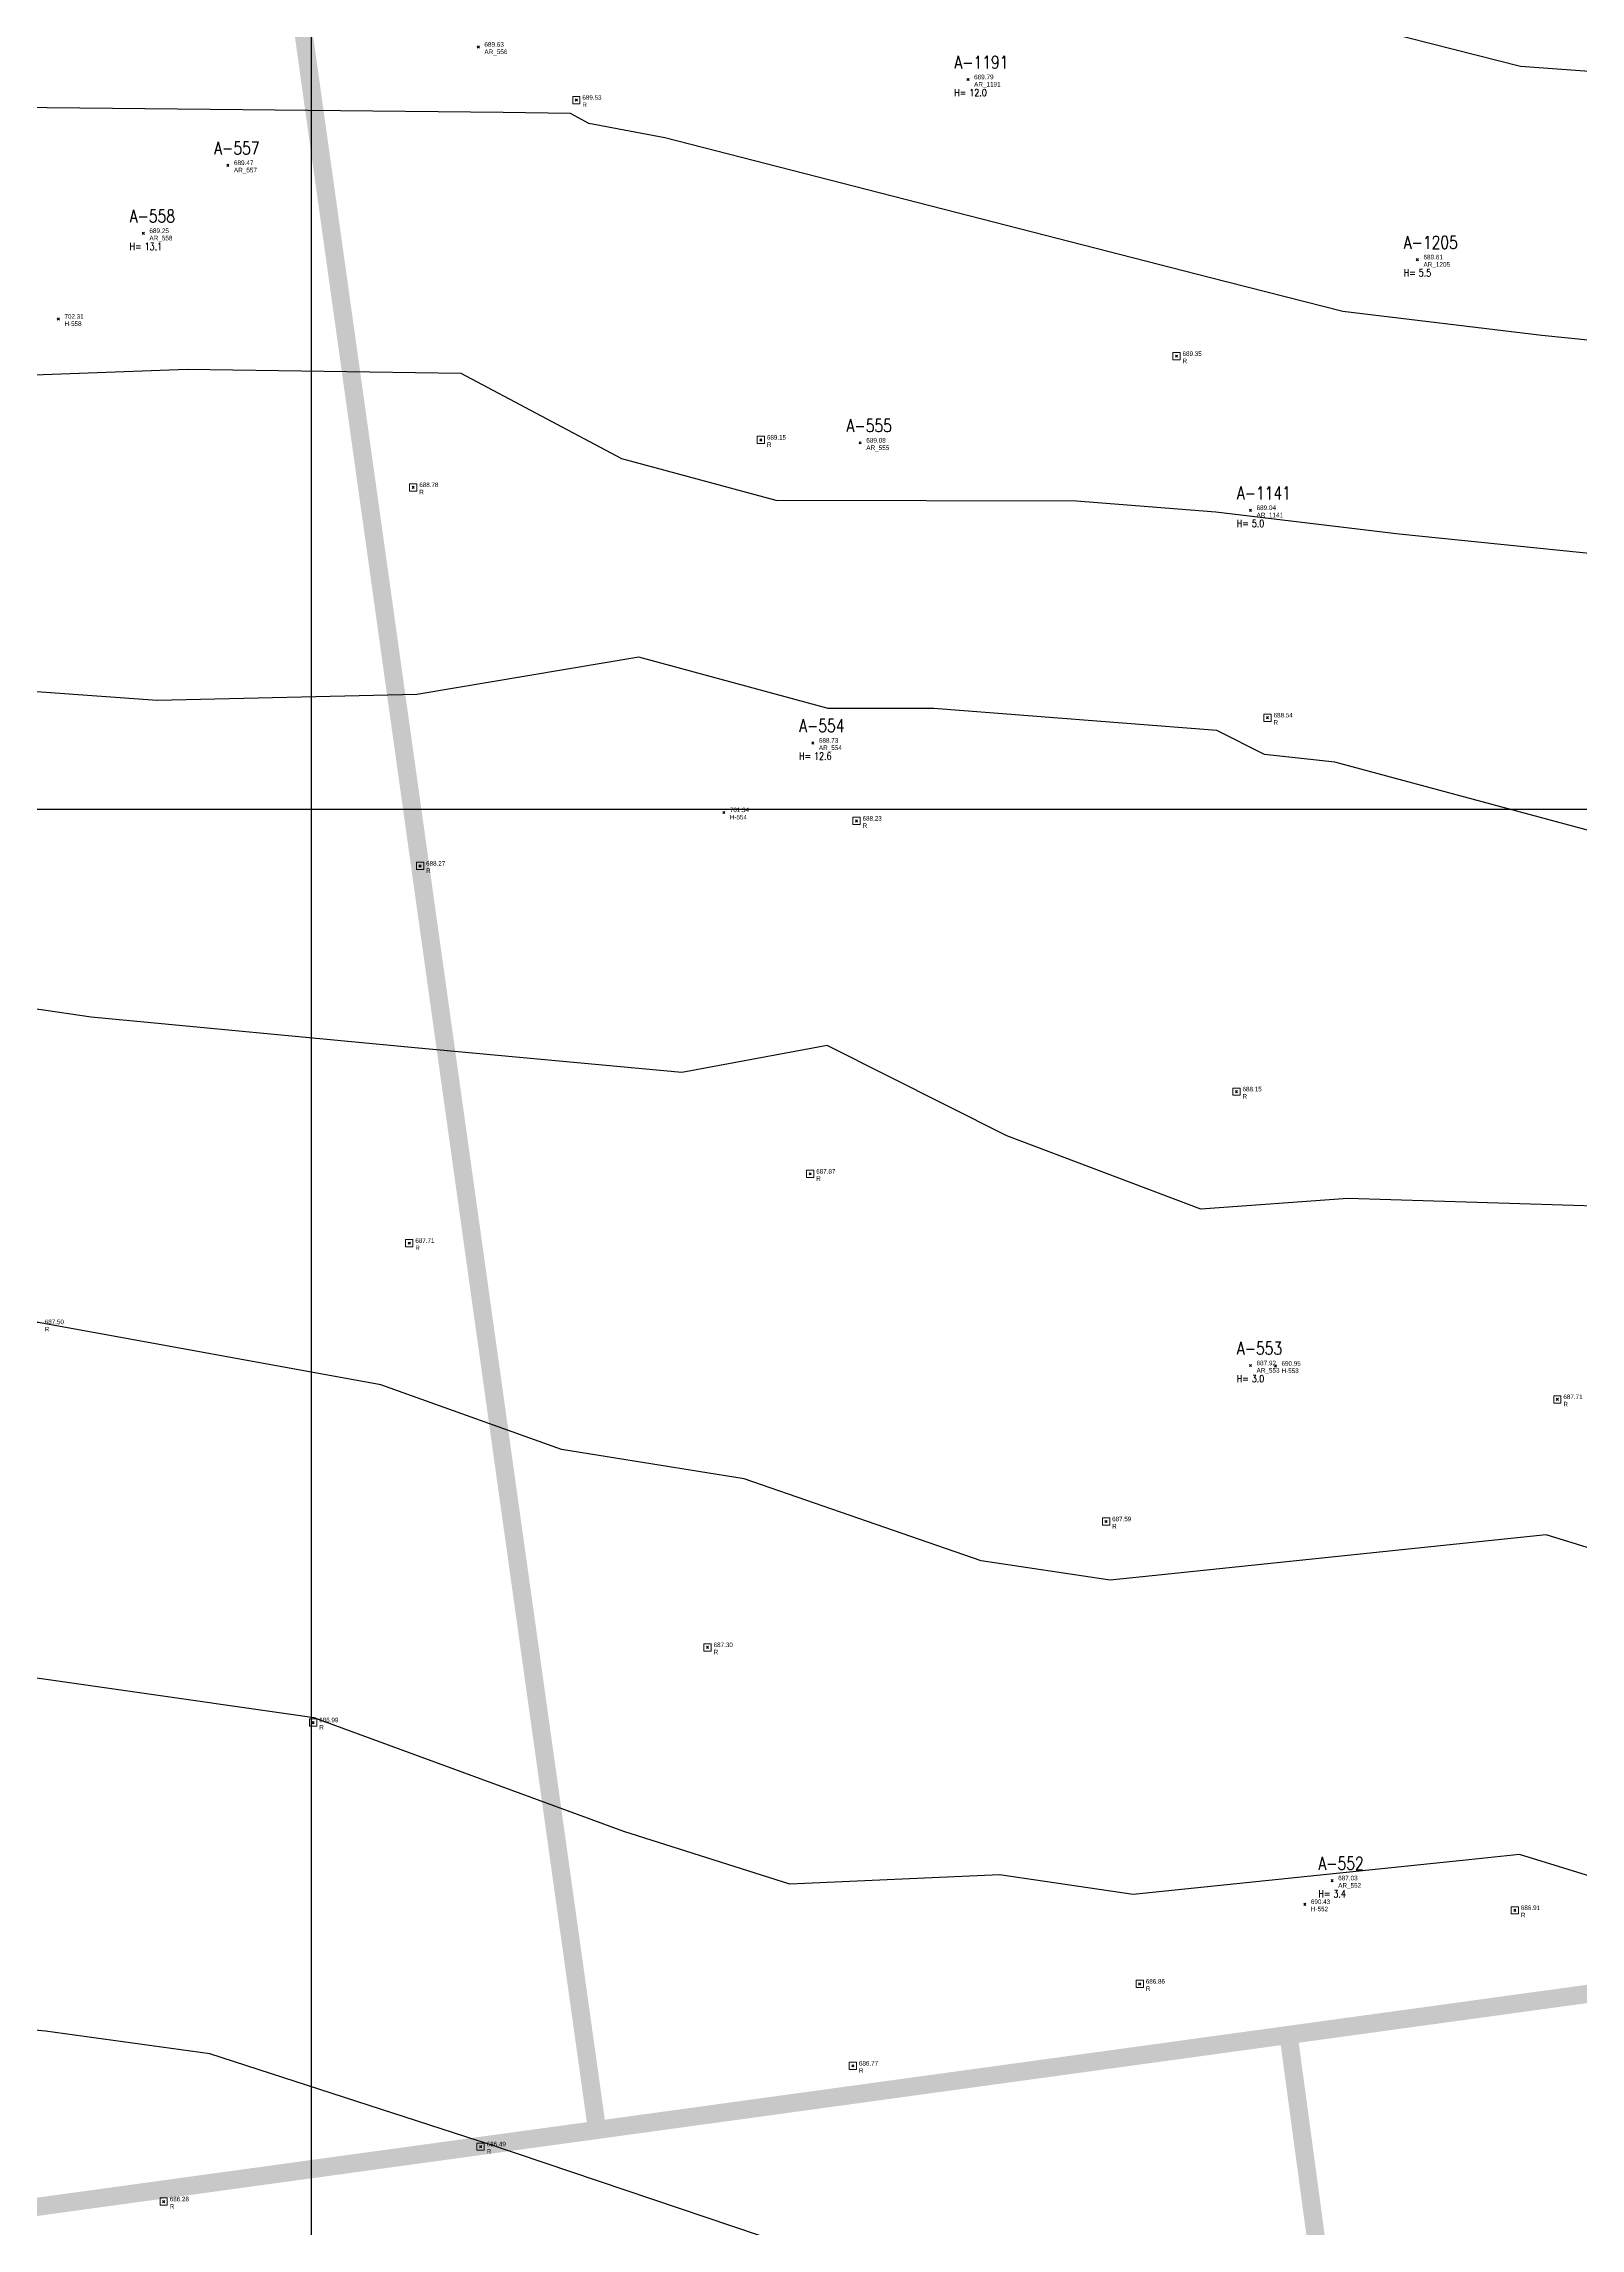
# Model space of a CAD drawing. Extents: x 350769 to 354978, y 6304672 to 6307963.
# Drawn here: x 352492.6 to 352534.9, y 6306061 to 6306121.1 of the extents above; entities that cross this region are included whole.
import ezdxf

# ---------------------------------------------------------------- set-up
doc = ezdxf.new("R2010")
doc.units = 0
doc.header["$PDMODE"] = 35
doc.header["$PDSIZE"] = 0.03
for name, pattern in [('4.0 - LO RECABARREN - DESNIVEL NUEVO$0$HIDDEN', [0.375, 0.25, -0.125]), ('CONTINUOS', [0]), ('DASHDOT', [1, 0.5, -0.25, 0, -0.25]), ('DASHED', [19.05, 12.7, -6.35])]:
    doc.linetypes.add(name, pattern=pattern)
doc.layers.get('0').update_dxf_attribs({"linetype": 'CONTINUOUS'})
doc.layers.get('Defpoints').update_dxf_attribs({"linetype": 'CONTINUOUS'})
for name, color, linetype in [('02_Geo ext_Acotamiento', 7, 'CONTINUOUS'), ('02_Geo ext_Geometria', 2, 'CONTINUOUS'), ('03_S2_Pav ext_Borde vereda', 7, 'CONTINUOUS'), ('1-ARBOL H1', 7, 'CONTINUOUS'), ('1-ARBOL H2', 1, 'CONTINUOUS'), ('1-ARBOL H3', 241, 'CONTINUOUS'), ('1-ARBOL NOMBRE', 3, 'CONTINUOUS'), ('1-ARBOL PTO', 7, 'CONTINUOUS'), ('1-coordenadas', 8, 'CONTINUOUS'), ('C-TINN', 5, 'CONTINUOUS'), ('C-TOPO-MAJR', 9, 'CONTINUOUS'), ('C-TOPO-MINR', 8, 'CONTINUOUS'), ('V-NODE-TEXT DIC 2012', 31, 'CONTINUOUS')]:
    doc.layers.add(name, color=color, linetype=linetype)
doc.layers.add('0_ASD_LINEA OFICIAL', color=253, linetype='DASHDOT', lineweight=20)
doc.layers.add('0_ASD_TOPOGRAFIA_ELEMENTOS', color=9, linetype='CONTINUOS', lineweight=5, true_color=0xbdbdbd)
doc.styles.add('ROMANS', font='romans.shx', dxfattribs={"width": 0.65})
doc.dimstyles.new('Principal', dxfattribs={"dimscale": 0, "dimtxt": 2, "dimasz": 2, "dimexe": 1, "dimexo": 1, "dimtad": 1, "dimrnd": 0.05, "dimzin": 1, "dimtxsty": 'ROMANS', "dimcen": 2.5, "dimclrt": 2, "dimaunit": 2, "dimadec": 0, "dimazin": 0, "dimtfac": 1, "dimtmove": 0, "dimatfit": 3, "dimfxl": 1, "dimfxlon": 1, "dimarcsym": 0})

# ---------------------------------------------------------------- blocks, each defined once
blk = doc.blocks.new('COORDENADAS')
at = {"layer": '1-coordenadas'}
for p, q in [((320, -900.625), (320, -0.625)), ((20, -100.625), (1420, -100.625))]:
    blk.add_line(p, q, dxfattribs=at)
blk = doc.blocks.new('*D989')
at = {"layer": '02_Geo ext_Geometria', "color": 0, "lineweight": -2, "transparency": 16777216}
blk.add_line((352505.468, 6306000.177), (352506.958, 6305994.615), dxfattribs=at)
at = {"layer": '02_Geo ext_Geometria', "color": 0, "transparency": 16777216}
blk.add_solid([(352507.119, 6305994.658), (352506.797, 6305994.572), (352507.217, 6305993.649)], dxfattribs=at)
at = {"layer": 'Defpoints', "color": 0, "transparency": 16777216}
for p in [(352413.813, 6306342.279), (352507.217, 6305993.649)]:
    blk.add_point(p, dxfattribs=at)
at = {"layer": '02_Geo ext_Geometria', "color": 2, "transparency": 16777216, "insert": (352506.922, 6305998.256), "char_height": 1, "attachment_point": 5, "rotation": 284.9982, "style": 'ROMANS'}
blk.add_mtext('R360,95', dxfattribs=at)
blk = doc.blocks.new('*D1073')
at = {"layer": '02_Geo ext_Acotamiento', "color": 0, "lineweight": -2, "transparency": 16777216}
blk.add_line((352392.778, 6306017.485), (352390.073, 6306012.402), dxfattribs=at)
at = {"layer": '02_Geo ext_Acotamiento', "color": 0, "transparency": 16777216}
blk.add_solid([(352389.926, 6306012.48), (352390.22, 6306012.324), (352389.603, 6306011.519)], dxfattribs=at)
at = {"layer": 'Defpoints', "color": 0, "transparency": 16777216}
for p in [(352584.909, 6306378.558), (352389.603, 6306011.519)]:
    blk.add_point(p, dxfattribs=at)
at = {"layer": '02_Geo ext_Acotamiento', "color": 2, "transparency": 16777216, "insert": (352390.928, 6306015.942), "char_height": 1, "attachment_point": 5, "rotation": 61.98199, "style": 'ROMANS'}
blk.add_mtext('R415,75', dxfattribs=at)
blk = doc.blocks.new('*D1074')
at = {"layer": '02_Geo ext_Acotamiento', "color": 0, "lineweight": -2, "transparency": 16777216}
blk.add_line((352522.716, 6306005.271), (352524.487, 6305999.791), dxfattribs=at)
at = {"layer": '02_Geo ext_Acotamiento', "color": 0, "transparency": 16777216}
blk.add_solid([(352524.646, 6305999.843), (352524.328, 6305999.74), (352524.794, 6305998.84)], dxfattribs=at)
at = {"layer": 'Defpoints', "color": 0, "transparency": 16777216}
for p in [(352413.813, 6306342.279), (352524.794, 6305998.84)]:
    blk.add_point(p, dxfattribs=at)
at = {"layer": '02_Geo ext_Acotamiento', "color": 2, "transparency": 16777216, "insert": (352524.266, 6306003.426), "char_height": 1, "attachment_point": 5, "rotation": 287.90801, "style": 'ROMANS'}
blk.add_mtext('R360,95', dxfattribs=at)
blk = doc.blocks.new('*D1239')
at = {"layer": '02_Geo ext_Acotamiento', "color": 0, "lineweight": -2, "transparency": 16777216}
blk.add_line((352523.108, 6305997.552), (352524.831, 6305992.057), dxfattribs=at)
at = {"layer": '02_Geo ext_Acotamiento', "color": 0, "transparency": 16777216}
blk.add_solid([(352524.99, 6305992.107), (352524.672, 6305992.007), (352525.13, 6305991.103)], dxfattribs=at)
at = {"layer": 'Defpoints', "color": 0, "transparency": 16777216}
for p in [(352405.923, 6306371.355), (352525.13, 6305991.103)]:
    blk.add_point(p, dxfattribs=at)
at = {"layer": '02_Geo ext_Acotamiento', "color": 2, "transparency": 16777216, "insert": (352524.642, 6305995.694), "char_height": 1, "attachment_point": 5, "rotation": 287.40589, "style": 'ROMANS'}
blk.add_mtext('R398,50', dxfattribs=at)
blk = doc.blocks.new('A$C27410629')
at = {"layer": '0_ASD_LINEA OFICIAL', "ltscale": 8, "const_width": 0.5}
for points in [[(382.016, 1269.772), (376.325, 1311.896), (303.894, 1301.95), (293.945, 1373.007), (386.074, 1385.658), (401.883, 1274.182)], [(244.73, 1234.105), (236.115, 1292.644), (303.894, 1301.95), (293.945, 1373.007), (205.853, 1360.912), (224.068, 1237.141)], [(382.016, 1269.772), (376.325, 1311.896), (322.92, 1304.563)], [(322.92, 1304.563), (329.828, 1253.396)]]:
    blk.add_lwpolyline(points, dxfattribs=at)
blk = doc.blocks.new('*D1282')
at = {"layer": '02_Geo ext_Acotamiento', "color": 0, "lineweight": -2, "transparency": 16777216}
blk.add_line((352518.423, 6306006.537), (352520.119, 6306001.034), dxfattribs=at)
at = {"layer": '02_Geo ext_Acotamiento', "color": 0, "transparency": 16777216}
blk.add_solid([(352520.278, 6306001.083), (352519.959, 6306000.985), (352520.413, 6306000.079)], dxfattribs=at)
at = {"layer": 'Defpoints', "color": 0, "transparency": 16777216}
for p in [(352411.017, 6306355.112), (352520.413, 6306000.079)]:
    blk.add_point(p, dxfattribs=at)
at = {"layer": '02_Geo ext_Acotamiento', "color": 2, "transparency": 16777216, "insert": (352519.948, 6306004.672), "char_height": 1, "attachment_point": 5, "rotation": 287.12558, "style": 'ROMANS'}
blk.add_mtext('R371,50', dxfattribs=at)
blk = doc.blocks.new('*D1283')
at = {"layer": '02_Geo ext_Acotamiento', "color": 0, "lineweight": -2, "transparency": 16777216}
blk.add_line((352520.816, 6306014.631), (352522.584, 6306009.151), dxfattribs=at)
at = {"layer": '02_Geo ext_Acotamiento', "color": 0, "transparency": 16777216}
blk.add_solid([(352522.742, 6306009.202), (352522.425, 6306009.1), (352522.891, 6306008.199)], dxfattribs=at)
at = {"layer": 'Defpoints', "color": 0, "transparency": 16777216}
for p in [(352411.026, 6306355.092), (352522.891, 6306008.199)]:
    blk.add_point(p, dxfattribs=at)
at = {"layer": '02_Geo ext_Acotamiento', "color": 2, "transparency": 16777216, "insert": (352522.365, 6306012.786), "char_height": 1, "attachment_point": 5, "rotation": 287.87323, "style": 'ROMANS'}
blk.add_mtext('R364,50', dxfattribs=at)
blk = doc.blocks.new('TOPOGRAFIA')
at = {"layer": '1-ARBOL H1', "color": 9, "lineweight": 0, "true_color": 0xbdbdbd}
for p in [(390518.063, 6303120.075), (390495.37, 6303115.844), (390530.429, 6303115.12), (390525.836, 6303108.225), (390513.791, 6303101.823), (390525.835, 6303084.694), (390528.081, 6303070.523)]:
    blk.add_point(p, dxfattribs=at)
at = {"layer": '1-ARBOL PTO', "color": 9, "lineweight": 0, "true_color": 0xbdbdbd}
for p in [(390504.588, 6303120.97), (390518.063, 6303120.075), (390497.696, 6303117.715), (390495.37, 6303115.844), (390530.429, 6303115.12), (390515.096, 6303110.078), (390525.836, 6303108.225), (390513.791, 6303101.823), (390525.835, 6303084.694), (390528.081, 6303070.523)]:
    blk.add_point(p, dxfattribs=at)
at = {"layer": '1-coordenadas', "color": 9, "linetype": '4.0 - LO RECABARREN - DESNIVEL NUEVO$0$HIDDEN', "lineweight": 0, "ltscale": 50, "true_color": 0xbdbdbd}
for p, q in [((390500, 6302300), (390500, 6303200)), ((390200, 6303100), (390900, 6303100))]:
    blk.add_line(p, q, dxfattribs=at)
at = {"layer": 'C-TINN', "color": 9, "linetype": 'Continuous', "lineweight": 0, "true_color": 0xbdbdbd}
for points, elevation in [([(390507.184, 6303119.41), (390507.184, 6303119.61), (390507.384, 6303119.61), (390507.384, 6303119.41), (390507.184, 6303119.41)], 689.526), ([(390523.699, 6303112.363), (390523.699, 6303112.563), (390523.899, 6303112.563), (390523.899, 6303112.363), (390523.699, 6303112.363)], 689.35), ([(390512.261, 6303110.06), (390512.261, 6303110.26), (390512.461, 6303110.26), (390512.461, 6303110.06), (390512.261, 6303110.06)], 689.146), ([(390502.696, 6303108.754), (390502.696, 6303108.954), (390502.896, 6303108.954), (390502.896, 6303108.754), (390502.696, 6303108.754)], 688.781), ([(390526.204, 6303102.417), (390526.204, 6303102.617), (390526.404, 6303102.617), (390526.404, 6303102.417), (390526.204, 6303102.417)], 688.538), ([(390514.895, 6303099.577), (390514.895, 6303099.777), (390515.095, 6303099.777), (390515.095, 6303099.577), (390514.895, 6303099.577)], 688.229), ([(390502.884, 6303098.339), (390502.884, 6303098.539), (390503.084, 6303098.539), (390503.084, 6303098.339), (390502.884, 6303098.339)], 688.267), ([(390525.349, 6303092.129), (390525.349, 6303092.329), (390525.549, 6303092.329), (390525.549, 6303092.129), (390525.349, 6303092.129)], 688.153), ([(390513.619, 6303089.867), (390513.619, 6303090.067), (390513.819, 6303090.067), (390513.819, 6303089.867), (390513.619, 6303089.867)], 687.869), ([(390502.587, 6303087.961), (390502.587, 6303088.161), (390502.787, 6303088.161), (390502.787, 6303087.961), (390502.587, 6303087.961)], 687.713), ([(390534.179, 6303083.663), (390534.179, 6303083.863), (390534.379, 6303083.863), (390534.379, 6303083.663), (390534.179, 6303083.663)], 687.712), ([(390521.761, 6303080.302), (390521.761, 6303080.502), (390521.961, 6303080.502), (390521.961, 6303080.302), (390521.761, 6303080.302)], 687.593), ([(390510.795, 6303076.84), (390510.795, 6303077.04), (390510.995, 6303077.04), (390510.995, 6303076.84), (390510.795, 6303076.84)], 687.296), ([(390499.943, 6303074.771), (390499.943, 6303074.971), (390500.143, 6303074.971), (390500.143, 6303074.771), (390499.943, 6303074.771)], 686.993), ([(390533.009, 6303069.606), (390533.009, 6303069.806), (390533.209, 6303069.806), (390533.209, 6303069.606), (390533.009, 6303069.606)], 686.913), ([(390522.687, 6303067.581), (390522.687, 6303067.781), (390522.887, 6303067.781), (390522.887, 6303067.581), (390522.687, 6303067.581)], 686.858), ([(390514.795, 6303065.327), (390514.795, 6303065.527), (390514.995, 6303065.527), (390514.995, 6303065.327), (390514.795, 6303065.327)], 686.773), ([(390504.551, 6303063.104), (390504.551, 6303063.304), (390504.751, 6303063.304), (390504.751, 6303063.104), (390504.551, 6303063.104)], 686.493), ([(390495.829, 6303061.592), (390495.829, 6303061.792), (390496.029, 6303061.792), (390496.029, 6303061.592), (390495.829, 6303061.592)], 686.28)]:
    blk.add_lwpolyline(points, dxfattribs=dict(at, elevation=elevation))
for p in [(390507.284, 6303119.51, 689.526), (390523.799, 6303112.463, 689.35), (390512.361, 6303110.16, 689.146), (390502.796, 6303108.854, 688.781), (390526.304, 6303102.517, 688.538), (390514.995, 6303099.677, 688.229), (390502.984, 6303098.439, 688.267), (390525.449, 6303092.229, 688.153), (390513.719, 6303089.967, 687.869), (390502.687, 6303088.061, 687.713), (390534.279, 6303083.763, 687.712), (390521.861, 6303080.402, 687.593), (390510.895, 6303076.94, 687.296), (390500.043, 6303074.871, 686.993), (390533.109, 6303069.706, 686.913), (390522.787, 6303067.681, 686.858), (390514.895, 6303065.427, 686.773), (390504.651, 6303063.204, 686.493), (390495.929, 6303061.692, 686.28)]:
    blk.add_point(p, dxfattribs=at)
at = {"layer": 'C-TOPO-MAJR', "color": 9, "linetype": 'Continuous', "lineweight": -3, "true_color": 0xbdbdbd}
for points, elevation in [([(390594.426, 6303116.578), (390593.532, 6303116.512), (390591.198, 6303116.565), (390590.281, 6303116.419), (390584.851, 6303115.572), (390584.655, 6303116.313), (390583.892, 6303119.237), (390583.673, 6303119.126), (390583.666, 6303119.134), (390584.112, 6303116.407), (390584.18, 6303115.76), (390582.898, 6303116.476), (390577.129, 6303116.853), (390570.291, 6303117.546), (390562.931, 6303117.512), (390560.4, 6303117.277), (390558.836, 6303117.71), (390547.347, 6303117.8), (390547.291, 6303117.802), (390547.107, 6303117.817), (390537.055, 6303120.162), (390533.267, 6303120.43), (390527.697, 6303121.848)], 690), ([(390538.518, 6303078.637), (390533.969, 6303080.033), (390523.399, 6303078.939), (390521.978, 6303078.792), (390518.427, 6303079.318), (390511.9, 6303081.578), (390506.88, 6303082.38), (390501.905, 6303084.159), (390492.632, 6303085.855), (390492.483, 6303085.877), (390492.406, 6303085.881), (390481.303, 6303085.954), (390473.715, 6303085.679), (390470.004, 6303085.604), (390463.125, 6303085.35), (390457.035, 6303085.668), (390452.225, 6303085.378), (390444.808, 6303084.123), (390435.793, 6303083.829), (390430.237, 6303082.349), (390423.885, 6303081.769), (390419.183, 6303081.663), (390409.454, 6303081.757)], 687.5)]:
    blk.add_lwpolyline(points, dxfattribs=dict(at, elevation=elevation))
at = {"layer": 'C-TOPO-MINR', "color": 9, "linetype": 'Continuous', "lineweight": -3, "true_color": 0xbdbdbd}
for points, elevation in [([(390536.563, 6303112.758), (390533.857, 6303113.033), (390528.375, 6303113.693), (390524.699, 6303114.629), (390509.724, 6303118.469), (390507.631, 6303118.87), (390507.127, 6303119.138), (390505.267, 6303119.164), (390490.929, 6303119.316), (390488.09, 6303119.102), (390486.029, 6303118.92), (390479.358, 6303118.653), (390473.333, 6303119.498), (390473.297, 6303119.533), (390469.867, 6303119.496), (390460.914, 6303120.524), (390451.477, 6303118.445), (390448.998, 6303118.251), (390446.566, 6303117.83), (390437.641, 6303115.497), (390435.192, 6303115.023), (390424.718, 6303113.545), (390422.702, 6303113.53), (390412.901, 6303112.73)], 689.5), ([(390538.229, 6303106.724), (390529.931, 6303107.567), (390524.879, 6303108.176), (390521.05, 6303108.471), (390512.78, 6303108.491), (390508.535, 6303109.638), (390504.115, 6303111.986), (390496.576, 6303112.093), (390488.403, 6303111.794), (390480.207, 6303113.712), (390475.126, 6303113.866), (390464.325, 6303115.162), (390462.418, 6303115.41), (390461.339, 6303115.67), (390449.93, 6303112.29), (390445.778, 6303110.361), (390438.343, 6303108.058), (390431.047, 6303107.106), (390425.787, 6303106.492), (390415.297, 6303106.468)], 689), ([(390539.027, 6303098.369), (390528.158, 6303101.298), (390526.22, 6303101.502), (390524.913, 6303102.168), (390517.123, 6303102.768), (390514.217, 6303102.775), (390509.006, 6303104.182), (390502.899, 6303103.16), (390495.753, 6303102.989), (390489.361, 6303103.45)], 688.5), ([(390536.793, 6303089.034), (390528.512, 6303089.292), (390524.469, 6303088.998), (390519.13, 6303091.01), (390514.183, 6303093.5), (390510.186, 6303092.756), (390502.841, 6303093.437), (390493.936, 6303094.278), (390491.365, 6303094.652), (390483.518, 6303095.125), (390480.16, 6303095.325), (390479.377, 6303095.319), (390468.534, 6303094.938), (390466.652, 6303095.084), (390457.94, 6303095.326), (390453.514, 6303096.327), (390446.971, 6303095.198), (390441.724, 6303092.575), (390433.122, 6303090.121), (390430.04, 6303089.78), (390421.636, 6303089.347), (390417.021, 6303089.923), (390411.252, 6303090.197)], 688), ([(390535.796, 6303070.451), (390533.236, 6303071.237), (390531.67, 6303071.074), (390522.608, 6303070.139), (390518.932, 6303070.683), (390513.159, 6303070.424), (390508.593, 6303071.877), (390500.294, 6303074.919), (390500.069, 6303074.999), (390499.938, 6303075.023), (390489.36, 6303076.535)], 687), ([(390512.356, 6303060.747), (390504.907, 6303063.26), (390504.705, 6303063.324), (390504.586, 6303063.367), (390497.198, 6303065.758), (390492.68, 6303066.383), (390487.152, 6303066.906), (390480.327, 6303067.371), (390477.474, 6303067.793), (390468.289, 6303068.642), (390468.234, 6303068.625), (390467.933, 6303068.613), (390457.808, 6303067.359), (390456.146, 6303067.198), (390446.611, 6303065.822), (390443.328, 6303065.264), (390436.044, 6303064.325), (390430.625, 6303063.551), (390425.085, 6303063.733), (390417.277, 6303062.851), (390413.907, 6303061.951)], 686.5)]:
    blk.add_lwpolyline(points, dxfattribs=dict(at, elevation=elevation))
at = {"layer": 'V-NODE-TEXT DIC 2012', "color": 9, "lineweight": 0, "true_color": 0xbdbdbd}
for p in [(390504.588, 6303120.97), (390518.063, 6303120.075), (390507.284, 6303119.51), (390497.696, 6303117.715), (390495.37, 6303115.844), (390530.429, 6303115.12), (390493.033, 6303113.487), (390523.799, 6303112.463), (390512.361, 6303110.16), (390515.096, 6303110.078), (390502.796, 6303108.854), (390525.836, 6303108.225), (390526.304, 6303102.517), (390513.791, 6303101.823), (390511.342, 6303099.911), (390514.995, 6303099.677), (390502.984, 6303098.439), (390525.449, 6303092.229), (390513.719, 6303089.967), (390502.687, 6303088.061), (390525.835, 6303084.694), (390526.524, 6303084.681), (390534.279, 6303083.763), (390521.861, 6303080.402), (390510.895, 6303076.94), (390500.043, 6303074.871), (390528.081, 6303070.523), (390527.332, 6303069.872), (390533.109, 6303069.706), (390522.787, 6303067.681), (390514.895, 6303065.427), (390504.651, 6303063.204), (390495.929, 6303061.692)]:
    blk.add_point(p, dxfattribs=at)
at = {"layer": '1-ARBOL H2', "color": 9, "lineweight": 0, "true_color": 0xbdbdbd, "style": 'ROMANS', "width": 0.8}
for p in [(390517.686, 6303119.613), (390494.993, 6303115.382), (390530.052, 6303114.658), (390525.459, 6303107.763), (390513.414, 6303101.361), (390525.458, 6303084.232), (390527.704, 6303070.061)]:
    blk.add_text('H=', height=0.2, dxfattribs=at).set_placement(p)
at = {"layer": '1-ARBOL H3', "color": 9, "lineweight": 0, "true_color": 0xbdbdbd, "style": 'ROMANS', "width": 0.8}
for s, p in [('12.0', (390518.099, 6303119.613)), ('13.1', (390495.406, 6303115.382)), ('5.5', (390530.465, 6303114.658)), ('5.0', (390525.872, 6303107.763)), ('12.6', (390513.827, 6303101.361)), ('3.0', (390525.871, 6303084.232)), ('3.4', (390528.117, 6303070.061))]:
    blk.add_text(s, height=0.2, dxfattribs=at).set_placement(p)
at = {"layer": '1-ARBOL NOMBRE', "color": 9, "lineweight": 0, "true_color": 0xbdbdbd, "style": 'ROMANS', "width": 0.8}
for s, p in [('A-1191', (390517.686, 6303120.375)), ('A-557', (390497.319, 6303118.015)), ('A-558', (390494.993, 6303116.144)), ('A-1205', (390530.052, 6303115.42)), ('A-555', (390514.719, 6303110.378)), ('A-1141', (390525.459, 6303108.525)), ('A-554', (390513.414, 6303102.123)), ('A-553', (390525.458, 6303084.994)), ('A-552', (390527.704, 6303070.823))]:
    blk.add_text(s, height=0.35, dxfattribs=at).set_placement(p)
at = {"layer": 'V-NODE-TEXT DIC 2012', "color": 9, "lineweight": 0, "true_color": 0xbdbdbd}
for s, height, p in [('AR_556', 0.127, (390504.755, 6303120.775)), ('689.63', 0.127, (390504.755, 6303120.977)), ('AR_1191', 0.127, (390518.23, 6303119.88)), ('689.79', 0.127, (390518.23, 6303120.082)), ('689.53', 0.125, (390507.451, 6303119.518)), ('R', 0.125, (390507.451, 6303119.318)), ('AR_557', 0.127, (390497.863, 6303117.52)), ('689.47', 0.127, (390497.863, 6303117.722)), ('AR_558', 0.127, (390495.537, 6303115.649)), ('689.25', 0.127, (390495.537, 6303115.851)), ('AR_1205', 0.127, (390530.596, 6303114.925)), ('689.61', 0.127, (390530.596, 6303115.127)), ('702.31', 0.125, (390493.2, 6303113.495)), ('H-558', 0.125, (390493.2, 6303113.295)), ('689.35', 0.125, (390523.966, 6303112.471)), ('R', 0.125, (390523.966, 6303112.271)), ('689.15', 0.125, (390512.528, 6303110.168)), ('R', 0.125, (390512.528, 6303109.968)), ('689.08', 0.127, (390515.263, 6303110.085)), ('AR_555', 0.127, (390515.263, 6303109.883)), ('688.78', 0.125, (390502.963, 6303108.862)), ('R', 0.125, (390502.963, 6303108.662)), ('689.04', 0.127, (390526.003, 6303108.232)), ('AR_1141', 0.127, (390526.003, 6303108.03)), ('688.54', 0.125, (390526.471, 6303102.525)), ('R', 0.125, (390526.471, 6303102.325)), ('AR_554', 0.127, (390513.958, 6303101.628)), ('688.73', 0.127, (390513.958, 6303101.83)), ('701.34', 0.125, (390511.509, 6303099.919)), ('H-554', 0.125, (390511.509, 6303099.719)), ('688.23', 0.125, (390515.162, 6303099.685)), ('R', 0.125, (390515.162, 6303099.485)), ('688.27', 0.125, (390503.151, 6303098.447)), ('R', 0.125, (390503.151, 6303098.247)), ('688.15', 0.125, (390525.616, 6303092.237)), ('R', 0.125, (390525.616, 6303092.037)), ('687.87', 0.125, (390513.886, 6303089.975)), ('R', 0.125, (390513.886, 6303089.775)), ('687.71', 0.125, (390502.854, 6303088.069)), ('R', 0.125, (390502.854, 6303087.869)), ('687.50', 0.125, (390492.657, 6303085.832)), ('R', 0.125, (390492.657, 6303085.632)), ('AR_553', 0.127, (390526.002, 6303084.499)), ('687.92', 0.127, (390526.002, 6303084.701)), ('690.95', 0.125, (390526.691, 6303084.689)), ('H-553', 0.125, (390526.691, 6303084.489)), ('687.71', 0.125, (390534.446, 6303083.771)), ('R', 0.125, (390534.446, 6303083.571)), ('687.59', 0.125, (390522.028, 6303080.41)), ('R', 0.125, (390522.028, 6303080.21)), ('687.30', 0.125, (390511.062, 6303076.948)), ('R', 0.125, (390511.062, 6303076.748)), ('686.99', 0.125, (390500.21, 6303074.879)), ('R', 0.125, (390500.21, 6303074.679)), ('AR_552', 0.127, (390528.248, 6303070.328)), ('687.03', 0.127, (390528.248, 6303070.53)), ('690.43', 0.125, (390527.499, 6303069.88)), ('686.91', 0.125, (390533.276, 6303069.714)), ('H-552', 0.125, (390527.499, 6303069.68)), ('R', 0.125, (390533.276, 6303069.514)), ('686.86', 0.125, (390522.954, 6303067.689)), ('R', 0.125, (390522.954, 6303067.489)), ('686.77', 0.125, (390515.062, 6303065.435)), ('R', 0.125, (390515.062, 6303065.235)), ('686.49', 0.125, (390504.818, 6303063.212)), ('R', 0.125, (390504.818, 6303063.012)), ('686.28', 0.125, (390496.096, 6303061.7)), ('R', 0.125, (390496.096, 6303061.5))]:
    blk.add_text(s, height=height, dxfattribs=at).set_placement(p)

msp = doc.modelspace()

# ---------------------------------------------------------------- block references
at = {"color": 252, "linetype": 'DASHED'}
msp.add_blockref('COORDENADAS', (352180, 6306200.625), dxfattribs=at)
at = {"layer": '03_S2_Pav ext_Borde vereda', "linetype": 'Continuous'}
msp.add_blockref('A$C27410629', (352203.962, 6304761.714), dxfattribs=at)

# ---------------------------------------------------------------- dimensions: what is measured, and where the dimension line sits
at = {"layer": '02_Geo ext_Acotamiento'}
for center, mpoint, override, picture, middle in [((352584.909, 6306378.558), (352389.603, 6306011.519), {"dimscale": 0, "dimaunit": 0, "dimfxl": 0.22, "dimarcsym": 1}, '*D1073', (352391.73, 6306015.515)), ((352405.923, 6306371.355), (352525.13, 6305991.103), {"dimscale": 0, "dimaunit": 0, "dimfxl": 0.22, "dimarcsym": 1}, '*D1239', (352523.776, 6305995.422)), ((352411.017, 6306355.1124), (352520.4132, 6306000.0786), {"dimscale": 0, "dimfxl": 0.22}, '*D1282', (352519.0802, 6306004.4047)), ((352411.026, 6306355.092), (352522.891, 6306008.199), {"dimscale": 0, "dimfxl": 0.22}, '*D1283', (352521.501, 6306012.508)), ((352413.813, 6306342.279), (352524.794, 6305998.84), {"dimscale": 0, "dimaunit": 0, "dimfxl": 0.22, "dimarcsym": 1}, '*D1074', (352523.402, 6306003.147))]:
    dim = msp.add_radius_dim(center=center, mpoint=mpoint, dimstyle='Principal', override=override, dxfattribs=at)
    dim.commit()
    dim.dimension.update_dxf_attribs({"geometry": picture, "text_midpoint": middle, "dimtype": 164})
at = {"layer": '02_Geo ext_Geometria'}
dim = msp.add_radius_dim(center=(352413.813, 6306342.279), mpoint=(352507.217, 6305993.649), dimstyle='Principal', override={"dimscale": 0, "dimaunit": 0, "dimfxl": 0.22, "dimarcsym": 1}, dxfattribs=at)
dim.commit()
dim.dimension.update_dxf_attribs({"geometry": '*D989', "text_midpoint": (352506.045, 6305998.021), "dimtype": 164})

# ---------------------------------------------------------------- next in the draw order: block references
at = {"layer": '0_ASD_TOPOGRAFIA_ELEMENTOS', "color": 30, "true_color": 0xf26507}
msp.add_blockref('TOPOGRAFIA', (-38000, 3000), dxfattribs=at)

doc.saveas('drawing.dxf')
